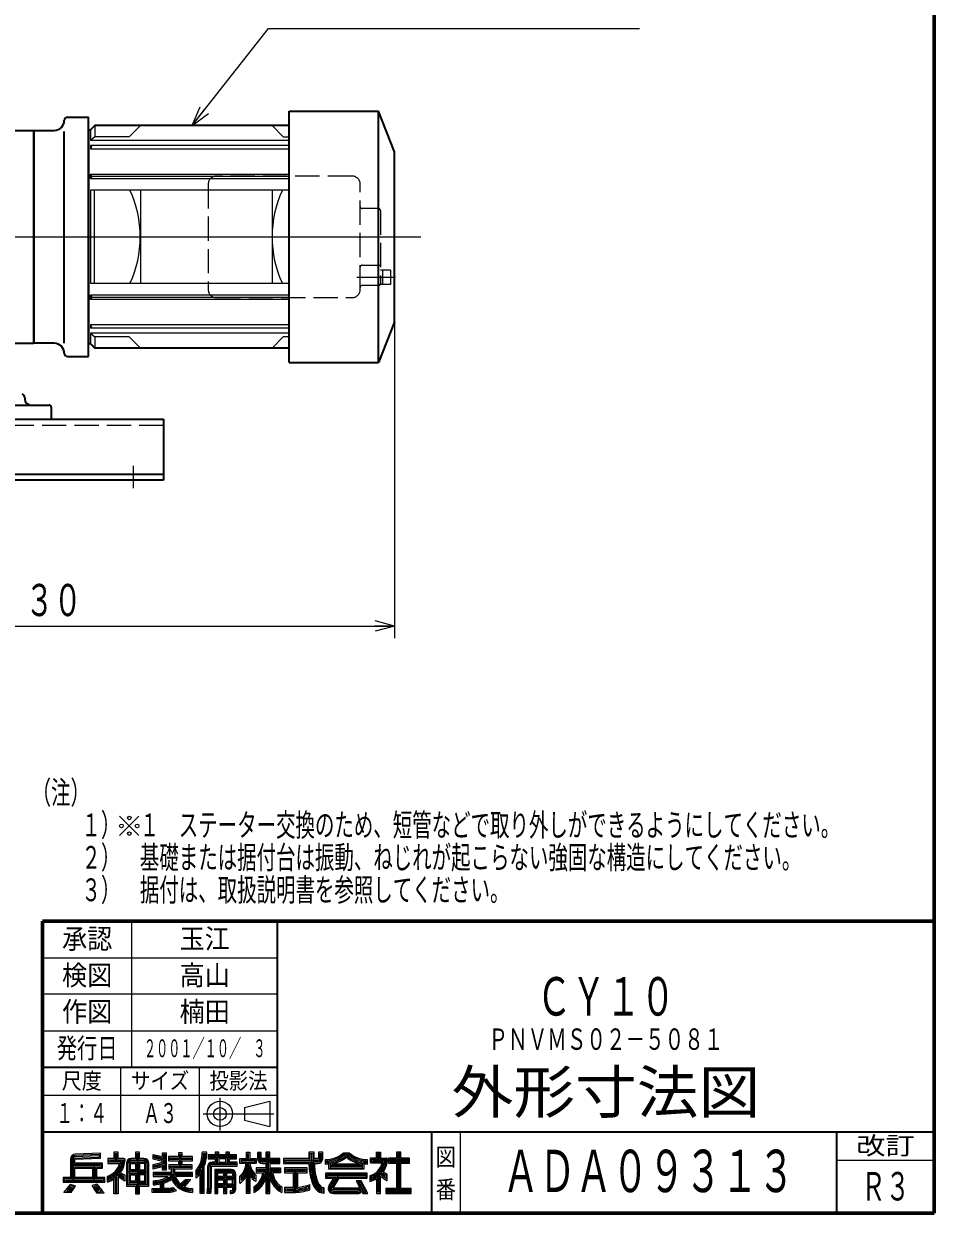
# Model space of a CAD drawing. Header units: millimetres. Extents: x 15 to 405, y 9 to 283.
# Drawn here: x 292.7 to 405, y 13 to 159.7 of the extents above; entities that cross this region are included whole.
import ezdxf
from ezdxf.enums import TextEntityAlignment as Align

# ---------------------------------------------------------------- set-up
doc = ezdxf.new("R2010")
doc.units = ezdxf.units.MM
for name, pattern in [('一点鎖線', [13, 10, -1, 1, -1]), ('実線', [0]), ('破線', [4, 3, -1])]:
    doc.linetypes.add(name, pattern=pattern)
for name, color, linetype, lineweight in [('GR1', 1, '実線', 25), ('GR1-02', 1, '実線', 25), ('GR1-03', 1, '実線', 25), ('GR1-16', 1, '実線', 25)]:
    doc.layers.add(name, color=color, linetype=linetype, lineweight=lineweight)
doc.styles.add('FX_VECTOR', font='MONOTXT.SHX', dxfattribs={"bigfont": 'BigFont.shx'})

# ---------------------------------------------------------------- blocks, each defined once
blk = doc.blocks.new('BLKF026')
at = {"color": 0, "linetype": 'ByBlock', "lineweight": -2}
for p, q in [((405, 13), (405, 283)), ((15, 13), (405, 13))]:
    blk.add_line(p, q, dxfattribs=at)
blk = doc.blocks.new('BLKF027')
at = {"color": 0, "linetype": '一点鎖線', "lineweight": -2}
for p, q in [((316.88, 27.22), (316.88, 23.2)), ((314.83, 25.25), (323.53, 25.25))]:
    blk.add_line(p, q, dxfattribs=at)
at = {"color": 0, "linetype": 'ByBlock', "lineweight": -2}
for p, q in [((319.9, 26.03), (323.02, 26.81)), ((323.02, 26.81), (323.02, 23.69)), ((319.9, 26.03), (319.9, 24.47)), ((319.9, 24.47), (323.02, 23.69))]:
    blk.add_line(p, q, dxfattribs=at)
for radius in [1.56, 0.78]:
    blk.add_circle((316.88, 25.25), radius, dxfattribs=at)
blk = doc.blocks.new('BLKF028')
at = {"color": 0, "linetype": 'ByBlock', "lineweight": -2}
for p, q in [((264.93, 103.41), (264.93, 110.91)), ((264.93, 110.91), (309.93, 110.91)), ((309.93, 110.91), (309.93, 103.41)), ((264.93, 104.16), (309.93, 104.16)), ((309.93, 103.41), (264.93, 103.41))]:
    blk.add_line(p, q, dxfattribs=at)
at = {"color": 7, "linetype": 'ByBlock', "lineweight": 13}
for p, q in [((268.68, 105.16), (268.68, 102.41)), ((306.18, 105.16), (306.18, 102.41))]:
    blk.add_line(p, q, dxfattribs=at)
at = {"layer": 'GR1-03', "color": 7, "linetype": '破線', "lineweight": 13}
blk.add_line((309.93, 110.16), (264.93, 110.16), dxfattribs=at)
blk = doc.blocks.new('BLKF032')
at = {"color": 7, "linetype": 'ByBlock', "lineweight": 13}
blk.add_line((225.95, 133.41), (341.67, 133.41), dxfattribs=at)
at = {"color": 0, "linetype": 'ByBlock', "lineweight": -2}
for p, q in [((292.81, 113.57), (292.81, 113.41)), ((280.06, 112.66), (295.81, 112.66)), ((296.06, 112.41), (296.06, 110.91)), ((279.81, 110.91), (296.06, 110.91))]:
    blk.add_line(p, q, dxfattribs=at)
for centre, radius, start, end in [((292.31, 113.57), 0.5, 0, 68.1861), ((293.56, 113.41), 0.75, 180, 270), ((295.81, 112.41), 0.25, 0, 90)]:
    blk.add_arc(centre, radius, start, end, dxfattribs=at)
blk = doc.blocks.new('BLKF037')
at = {"color": 3, "linetype": 'ByBlock', "lineweight": 25}
for p, q in [((298.06, 148.16), (300.68, 148.16)), ((300.68, 118.66), (300.68, 148.16)), ((325.43, 117.91), (325.43, 148.91)), ((325.43, 148.91), (336.43, 148.91)), ((336.43, 133.41), (336.43, 148.91)), ((338.43, 143.91), (336.43, 148.91)), ((282.18, 147.16), (282.18, 119.66)), ((285.01, 147.16), (282.18, 147.16)), ((285.43, 146.92), (285.43, 119.9)), ((301.46, 147.13), (300.93, 146.6)), ((325.43, 147.13), (301.46, 147.13)), ((287.31, 146.53), (293.93, 146.53)), ((293.93, 146.53), (293.93, 120.28)), ((293.93, 146.53), (296.43, 146.53)), ((293.93, 120.28), (293.93, 146.53)), ((297.68, 120.28), (297.68, 146.39)), ((300.68, 146.6), (300.93, 146.6)), ((300.68, 146.57), (300.68, 120.24)), ((338.43, 122.91), (338.43, 143.91)), ((286.43, 143.02), (286.43, 123.8)), ((286.43, 143.02), (286.43, 123.8)), ((336.43, 117.91), (336.43, 133.41)), ((338.43, 122.91), (336.43, 117.91)), ((287.31, 120.28), (293.93, 120.28)), ((296.43, 120.28), (293.93, 120.28)), ((282.18, 119.66), (285.01, 119.66)), ((300.93, 120.22), (300.68, 120.22)), ((300.93, 120.22), (301.46, 119.69)), ((301.02, 120.13), (301.46, 119.69)), ((325.43, 119.69), (301.46, 119.69)), ((298.06, 118.66), (300.68, 118.66)), ((325.43, 117.91), (336.43, 117.91))]:
    blk.add_line(p, q, dxfattribs=at)
at = {"color": 0, "linetype": 'ByBlock', "lineweight": -2}
for p, q in [((301.46, 147.13), (301.46, 145.76)), ((307.06, 147.13), (305.69, 145.76)), ((323.31, 147.13), (324.67, 145.76)), ((300.93, 146.6), (300.93, 145.28)), ((301.46, 145.76), (300.93, 145.28)), ((325.43, 145.28), (300.93, 145.28)), ((305.69, 145.76), (301.46, 145.76)), ((324.67, 145.76), (325.43, 145.76)), ((325.43, 144.69), (300.93, 144.69)), ((325.43, 144.69), (300.93, 144.69)), ((300.93, 144.69), (300.93, 144.25)), ((301.06, 144.69), (300.93, 144.25)), ((300.93, 144.25), (325.43, 144.25)), ((300.93, 141.12), (325.43, 141.12)), ((300.93, 141.12), (301.06, 140.86)), ((300.93, 140.61), (300.93, 141.12)), ((301.06, 140.86), (300.93, 140.61)), ((325.43, 140.86), (301.06, 140.86)), ((300.93, 140.61), (325.43, 140.61)), ((325.43, 139.16), (300.93, 139.16)), ((300.93, 139.16), (300.93, 127.66)), ((301.37, 139.16), (301.37, 127.66)), ((307.06, 139.16), (307.06, 127.66)), ((323.31, 139.16), (323.31, 127.66)), ((325.43, 127.66), (300.93, 127.66)), ((338.52, 128.41), (333.78, 128.41)), ((325.43, 126.21), (300.93, 126.21)), ((300.93, 125.7), (300.93, 126.21)), ((300.93, 126.21), (301.06, 125.96)), ((301.06, 125.96), (300.93, 125.7)), ((325.43, 125.7), (300.93, 125.7)), ((301.06, 125.96), (325.43, 125.96)), ((300.93, 122.58), (325.43, 122.58)), ((300.93, 122.58), (300.93, 122.13)), ((300.93, 122.58), (301.06, 122.13)), ((325.43, 122.13), (300.93, 122.13)), ((325.43, 122.13), (300.93, 122.13)), ((325.43, 121.54), (300.93, 121.54)), ((300.93, 121.54), (301.46, 121.06)), ((300.93, 121.54), (300.93, 120.22)), ((305.69, 121.06), (301.46, 121.06)), ((301.46, 121.06), (301.46, 119.69)), ((305.69, 121.06), (307.06, 119.69)), ((324.67, 121.06), (323.31, 119.69)), ((325.43, 121.06), (324.67, 121.06))]:
    blk.add_line(p, q, dxfattribs=at)
at = {"color": 0, "linetype": '破線', "lineweight": -2}
for p, q in [((333.18, 140.91), (316.43, 140.91)), ((315.43, 139.91), (315.43, 126.91)), ((334.18, 126.91), (334.18, 139.91)), ((336.43, 136.91), (334.43, 136.91)), ((336.68, 136.66), (336.68, 127.66)), ((334.43, 129.91), (336.68, 129.91)), ((337.93, 129.28), (336.68, 129.28)), ((336.93, 129.28), (336.93, 127.53)), ((337.93, 129.28), (337.93, 127.53)), ((336.43, 127.41), (334.43, 127.41)), ((337.93, 127.53), (336.65, 127.53)), ((316.43, 125.91), (333.18, 125.91))]:
    blk.add_line(p, q, dxfattribs=at)
at = {"color": 3, "linetype": 'ByBlock', "lineweight": 25}
for centre, radius, start, end in [((298.06, 147.78), 0.375, 90, 180), ((285.01, 146.66), 0.5, 22.0243, 90), ((296.43, 147.78), 1.25, 270, 0), ((297.15, 147.24), 0.5, 357.0059, 358.5058), ((296.43, 119.03), 1.25, 0, 90), ((285.01, 120.16), 0.5, 270, 337.9757), ((298.06, 119.03), 0.375, 180, 270)]:
    blk.add_arc(centre, radius, start, end, dxfattribs=at)
at = {"color": 0, "linetype": '破線', "lineweight": -2}
for centre, radius, start, end in [((316.43, 139.91), 1, 90, 180), ((333.18, 139.91), 1, 360, 90), ((334.43, 137.16), 0.25, 180, 269.9991), ((336.43, 136.66), 0.25, 0, 90), ((334.43, 129.66), 0.25, 90, 180), ((336.43, 127.66), 0.25, 270, 0.0009), ((316.43, 126.91), 1, 180, 270), ((333.18, 126.91), 1, 270, 360), ((334.43, 127.16), 0.25, 90, 179.9991)]:
    blk.add_arc(centre, radius, start, end, dxfattribs=at)
at = {"color": 0, "linetype": 'ByBlock', "lineweight": -2}
for centre, start, end in [((293.43, 133.41), 335.0339, 24.9661), ((336.93, 133.41), 155.0339, 204.9661)]:
    blk.add_arc(centre, 13.62, start, end, dxfattribs=at)
blk = doc.blocks.new('BLKF036')
at = {"color": 0, "linetype": 'ByBlock', "lineweight": -2}
for p, q in [((285.93, 146.83), (285.43, 146.83)), ((285.93, 142.98), (285.93, 146.83)), ((285.93, 146.78), (287.15, 146.78)), ((287.15, 146.78), (287.31, 146.5)), ((285.93, 145.22), (285.43, 144.93)), ((287.13, 145.84), (285.93, 145.84)), ((287.31, 146.5), (287.31, 143.3)), ((285.43, 144.58), (285.93, 144.87)), ((285.93, 143.96), (287.13, 143.96)), ((285.93, 142.98), (285.43, 142.98)), ((287.15, 143.02), (285.93, 143.02)), ((287.31, 143.3), (287.15, 143.02)), ((285.93, 123.84), (285.43, 123.84)), ((285.93, 119.99), (285.93, 123.84)), ((285.93, 123.8), (287.15, 123.8)), ((287.15, 123.8), (287.31, 123.52)), ((287.31, 123.52), (287.31, 120.32)), ((285.93, 122.24), (285.43, 121.95)), ((285.43, 121.6), (285.93, 121.89)), ((287.13, 122.86), (285.93, 122.86)), ((285.93, 120.98), (287.13, 120.98)), ((287.31, 120.32), (287.15, 120.04)), ((285.93, 119.99), (285.43, 119.99)), ((287.15, 120.04), (285.93, 120.04))]:
    blk.add_line(p, q, dxfattribs=at)
at = {"color": 7, "linetype": 'ByBlock', "lineweight": 13}
for p, q in [((281.2, 144.9), (287.92, 144.9)), ((279.38, 133.41), (341.41, 133.41)), ((281.2, 121.92), (287.92, 121.92))]:
    blk.add_line(p, q, dxfattribs=at)
at = {"color": 0, "linetype": 'ByBlock', "lineweight": -2}
for centre, radius, start, end in [((286.59, 146.31), 0.716, 319.0464, 30), ((284.71, 144.9), 2.6, 338.848, 21.152), ((286.59, 143.49), 0.716, 330, 40.9536), ((286.59, 123.33), 0.716, 319.0464, 30), ((284.71, 121.92), 2.6, 338.848, 21.152), ((286.59, 120.51), 0.716, 330, 40.9536)]:
    blk.add_arc(centre, radius, start, end, dxfattribs=at)
at = {"color": 7, "linetype": 'ByBlock', "lineweight": 13}
blk.add_blockref('BLKF037', (0, 0), dxfattribs=at)
blk = doc.blocks.new('FXTIP_ARROW_E')
at = {"color": 0, "linetype": 'Continuous', "lineweight": -2}
for q in [(-1, 0), (-0.966, 0.259), (-0.966, -0.259)]:
    blk.add_line((0, 0), q, dxfattribs=at)
blk = doc.blocks.new('FXTIP_ARROW_S')
at = {"color": 0, "linetype": 'Continuous', "lineweight": -2}
for q in [(-1, 0), (-0.966, 0.259), (-0.966, -0.259)]:
    blk.add_line((0, 0), q, dxfattribs=at)
blk = doc.blocks.new('BLKF040')
at = {"color": 0, "linetype": 'ByBlock', "lineweight": -2}
for p, q in [((304.51, 59.59), (306.89, 61.96)), ((304.51, 61.96), (306.89, 59.59))]:
    blk.add_line(p, q, dxfattribs=at)
for centre in [(305.7, 61.74), (304.73, 60.77), (306.66, 60.77), (305.7, 59.81)]:
    blk.add_circle(centre, 0.224, dxfattribs=at)
at = {"color": 0, "linetype": 'ByBlock', "lineweight": -2, "style": 'FX_VECTOR'}
for s, width, p, p2 in [('（注）', 0.926471, (293.65, 63.17), (300.85, 63.17)), ('１）\u3000１\u3000ステーター交換のため、短管などで取り外しができるようにしてください。', 0.878755, (299.8, 59.17), (393.4, 59.17)), ('２）\u3000基礎または据付台は振動、ねじれが起こらない強固な構造にしてください。', 0.878959, (299.8, 55.17), (388.6, 55.17)), ('３）\u3000据付は、取扱説明書を参照してください。', 0.881679, (299.8, 51.17), (352.6, 51.17))]:
    blk.add_text(s, height=3.2, dxfattribs=dict(at, width=width)).set_placement(p, p2, align=Align.FIT)
blk = doc.blocks.new('BLKF042')
at = {"color": 0, "linetype": 'ByBlock', "lineweight": -2}
for p, q in [((336.21, 19.81), (336.21, 20.57)), ((298.44, 19.67), (298.44, 17.42)), ((298.59, 19.67), (298.59, 17.27)), ((298.74, 19.67), (298.74, 17.12)), ((298.83, 19.8), (301.98, 19.92)), ((298.83, 19.02), (298.83, 19.8)), ((298.98, 19.66), (302.13, 19.78)), ((298.98, 19.17), (298.98, 19.66)), ((302.4, 19.17), (298.98, 19.17)), ((302.13, 20.39), (299.03, 20.27)), ((301.98, 20.23), (299.03, 20.12)), ((301.83, 20.08), (299.04, 19.97)), ((301.98, 19.92), (301.98, 20.23)), ((302.13, 19.78), (302.13, 20.39)), ((302.4, 18.56), (302.4, 19.17)), ((303.81, 19.75), (303.07, 19.75)), ((303.07, 19.75), (303.07, 19.14)), ((303.07, 19.14), (304.48, 19.14)), ((303.22, 19.29), (303.22, 19.6)), ((303.22, 19.6), (303.96, 19.6)), ((304.66, 19.29), (303.22, 19.29)), ((304.92, 19.44), (303.37, 19.44)), ((304.31, 20.51), (303.81, 20.51)), ((303.81, 20.51), (303.81, 19.75)), ((303.96, 19.6), (303.96, 20.36)), ((303.96, 20.36), (304.16, 20.36)), ((304.06, 19.44), (304.06, 20.36)), ((304.16, 20.36), (304.16, 19.6)), ((304.16, 19.6), (304.97, 19.59)), ((304.31, 19.75), (304.31, 20.51)), ((305.03, 19.74), (304.31, 19.75)), ((304.97, 19.59), (305.02, 19.53)), ((305.34, 19.16), (305.34, 16.34)), ((305.49, 16.49), (305.49, 19.16)), ((305.64, 19.16), (305.64, 16.64)), ((305.69, 19.29), (306.61, 19.29)), ((305.69, 18.2), (305.69, 19.29)), ((305.84, 19.14), (306.46, 19.14)), ((305.84, 18.35), (305.84, 19.14)), ((306.46, 19.75), (305.93, 19.75)), ((305.93, 19.6), (306.61, 19.6)), ((307.51, 19.45), (305.93, 19.45)), ((306.97, 20.51), (306.46, 20.51)), ((306.46, 20.51), (306.46, 19.75)), ((306.46, 19.14), (306.46, 18.35)), ((306.61, 19.6), (306.61, 20.36)), ((306.61, 20.36), (306.82, 20.36)), ((306.61, 19.29), (306.61, 18.2)), ((306.71, 20.36), (306.71, 15.52)), ((306.82, 20.36), (306.82, 19.6)), ((306.82, 19.6), (307.51, 19.6)), ((306.82, 18.2), (306.82, 19.29)), ((306.82, 19.29), (307.75, 19.29)), ((306.97, 19.75), (306.97, 20.51)), ((307.51, 19.75), (306.97, 19.75)), ((307.6, 19.14), (306.97, 19.14)), ((306.97, 19.14), (306.97, 18.35)), ((307.6, 18.35), (307.6, 19.14)), ((307.75, 19.29), (307.75, 18.2)), ((307.8, 16.64), (307.8, 19.16)), ((307.95, 19.16), (307.95, 16.49)), ((308.1, 16.34), (308.1, 19.16)), ((308.65, 20.26), (309.8, 19.98)), ((308.65, 19.67), (308.65, 20.26)), ((309.8, 19.39), (308.65, 19.67)), ((308.65, 19.01), (309.8, 19.29)), ((308.8, 20.07), (309.95, 19.78)), ((308.8, 19.79), (308.8, 20.07)), ((310.1, 19.61), (308.8, 19.93)), ((309.95, 19.51), (308.8, 19.79)), ((308.8, 18.89), (309.95, 19.17)), ((310.1, 19.07), (308.8, 18.76)), ((309.8, 19.98), (309.8, 20.43)), ((309.8, 20.43), (310.25, 20.43)), ((309.8, 19.29), (309.8, 19.39)), ((309.95, 19.78), (309.95, 20.28)), ((309.95, 20.28), (310.1, 20.28)), ((309.95, 19.17), (309.95, 19.51)), ((310.1, 20.28), (310.1, 18.46)), ((310.25, 20.43), (310.25, 18.31)), ((311.77, 19.98), (310.52, 19.98)), ((310.52, 19.98), (310.52, 19.48)), ((310.52, 19.48), (311.77, 19.48)), ((310.67, 19.63), (310.67, 19.83)), ((310.67, 19.83), (311.92, 19.83)), ((313.35, 19.73), (310.67, 19.73)), ((311.92, 19.63), (310.67, 19.63)), ((312.22, 20.43), (311.77, 20.43)), ((311.77, 20.43), (311.77, 19.98)), ((311.77, 19.48), (311.77, 18.97)), ((311.92, 19.83), (311.92, 20.28)), ((311.92, 20.28), (312.07, 20.28)), ((311.92, 18.82), (311.92, 19.63)), ((312.07, 20.28), (312.07, 19.83)), ((312.07, 19.83), (313.35, 19.83)), ((313.35, 19.63), (312.07, 19.63)), ((312.07, 19.63), (312.07, 18.82)), ((312.22, 19.98), (312.22, 20.43)), ((313.5, 19.98), (312.22, 19.98)), ((312.22, 18.97), (312.22, 19.48)), ((312.22, 19.48), (313.5, 19.48)), ((313.35, 19.83), (313.35, 19.63)), ((313.5, 19.48), (313.5, 19.98)), ((315.25, 20.51), (314.7, 20.51)), ((314.85, 20.36), (315.1, 20.36)), ((315, 20.21), (314.94, 20.21)), ((316.31, 20.21), (315.44, 20.21)), ((315.44, 20.21), (315.44, 19.71)), ((315.44, 19.71), (316.31, 19.71)), ((316.46, 20.06), (315.59, 20.06)), ((315.59, 20.06), (315.59, 19.86)), ((315.59, 19.96), (318.79, 19.96)), ((315.59, 19.86), (316.46, 19.86)), ((316.31, 19.3), (315.94, 19.3)), ((316.46, 19.15), (315.94, 19.15)), ((316.75, 20.51), (316.31, 20.51)), ((316.31, 20.51), (316.31, 20.21)), ((316.31, 19.71), (316.31, 19.3)), ((316.6, 20.36), (316.46, 20.36)), ((316.46, 20.36), (316.46, 20.06)), ((316.46, 19.86), (316.46, 19.15)), ((316.6, 20.06), (316.6, 20.36)), ((317.77, 20.06), (316.6, 20.06)), ((316.6, 19.15), (316.6, 19.86)), ((316.6, 19.86), (317.77, 19.86)), ((317.77, 19.15), (316.6, 19.15)), ((316.75, 20.21), (316.75, 20.51)), ((317.62, 20.21), (316.75, 20.21)), ((317.62, 19.71), (316.75, 19.71)), ((316.75, 19.71), (316.75, 19.3)), ((316.75, 19.3), (317.62, 19.3)), ((318.05, 20.51), (317.62, 20.51)), ((317.62, 20.51), (317.62, 20.21)), ((317.62, 19.3), (317.62, 19.71)), ((317.9, 20.36), (317.77, 20.36)), ((317.77, 20.36), (317.77, 20.06)), ((317.77, 19.86), (317.77, 19.15)), ((317.9, 20.06), (317.9, 20.36)), ((318.79, 20.06), (317.9, 20.06)), ((317.9, 19.15), (317.9, 19.86)), ((317.9, 19.86), (318.79, 19.86)), ((318.86, 19.15), (317.9, 19.15)), ((318.05, 20.21), (318.05, 20.51)), ((318.94, 20.21), (318.05, 20.21)), ((318.05, 19.3), (318.05, 19.71)), ((318.05, 19.71), (318.94, 19.71)), ((319.01, 19.3), (318.05, 19.3)), ((318.79, 19.86), (318.79, 20.06)), ((318.86, 19.15), (318.86, 18.96)), ((318.94, 19.71), (318.94, 20.21)), ((319.01, 18.81), (319.01, 19.3)), ((319.35, 19.14), (319.35, 19.75)), ((319.35, 19.75), (320.14, 19.75)), ((320.09, 19.14), (319.35, 19.14)), ((320.29, 19.6), (319.5, 19.6)), ((319.5, 19.6), (319.5, 19.29)), ((321.21, 19.44), (319.5, 19.44)), ((319.5, 19.29), (320.24, 19.29)), ((320.14, 19.75), (320.14, 20.51)), ((320.14, 20.51), (320.57, 20.51)), ((320.42, 20.36), (320.29, 20.36)), ((320.29, 20.36), (320.29, 19.6)), ((320.4, 19.29), (321.21, 19.29)), ((320.42, 19.6), (320.42, 20.36)), ((321.21, 19.6), (320.42, 19.6)), ((321.36, 19.14), (320.56, 19.14)), ((320.57, 20.51), (320.57, 19.75)), ((320.57, 19.75), (321.36, 19.75)), ((321.21, 19.29), (321.21, 19.6)), ((321.36, 19.75), (321.36, 19.14)), ((321.98, 20.5), (321.5, 20.5)), ((321.5, 20.5), (321.5, 19.74)), ((321.83, 20.35), (321.65, 20.35)), ((321.65, 20.35), (321.65, 19.74)), ((321.83, 19.6), (321.83, 20.35)), ((322.68, 19.6), (321.83, 19.6)), ((321.98, 19.75), (321.98, 20.5)), ((322.53, 19.75), (321.98, 19.75)), ((322.1, 19.44), (324.14, 19.44)), ((322.68, 19.29), (322.1, 19.29)), ((322.1, 19.14), (322.53, 19.14)), ((323.04, 20.51), (322.53, 20.51)), ((322.53, 20.51), (322.53, 19.75)), ((322.53, 19.14), (322.53, 18.6)), ((322.89, 20.36), (322.68, 20.36)), ((322.68, 20.36), (322.68, 19.6)), ((322.68, 18.45), (322.68, 19.29)), ((322.79, 20.36), (322.79, 15.58)), ((322.89, 19.6), (322.89, 20.36)), ((324.14, 19.6), (322.89, 19.6)), ((322.89, 19.29), (324.14, 19.29)), ((322.89, 18.45), (322.89, 19.29)), ((323.04, 19.75), (323.04, 20.51)), ((324.29, 19.75), (323.04, 19.75)), ((323.04, 19.14), (323.04, 18.6)), ((323.04, 19.14), (324.29, 19.14)), ((324.14, 19.29), (324.14, 19.6)), ((324.29, 19.14), (324.29, 19.75)), ((327.84, 19.75), (324.74, 19.75)), ((324.74, 19.75), (324.74, 19.14)), ((324.74, 19.14), (327.85, 19.14)), ((324.89, 19.29), (324.89, 19.6)), ((324.89, 19.6), (327.99, 19.6)), ((329.31, 19.45), (324.89, 19.45)), ((324.89, 19.29), (327.99, 19.29)), ((328.52, 20.51), (327.84, 20.51)), ((327.84, 20.51), (327.84, 19.75)), ((327.99, 19.6), (327.99, 20.36)), ((327.99, 20.36), (328.37, 20.36)), ((328.22, 20.21), (328.14, 20.21)), ((328.14, 20.21), (328.14, 19.45)), ((328.22, 19.45), (328.22, 20.21)), ((328.37, 20.36), (328.37, 19.6)), ((328.37, 19.6), (329.2, 19.6)), ((328.97, 19.29), (328.37, 19.29)), ((328.52, 19.75), (328.52, 20.51)), ((329.05, 19.75), (328.52, 19.75)), ((328.52, 19.14), (328.97, 19.14)), ((329.56, 20.51), (329.05, 20.51)), ((329.05, 20.51), (329.05, 19.75)), ((329.2, 19.6), (329.2, 20.36)), ((329.2, 20.36), (329.41, 20.36)), ((329.31, 19.45), (329.31, 20.36)), ((329.41, 20.36), (329.41, 19.73)), ((329.56, 19.73), (329.56, 20.51)), ((329.9, 19.01), (329.9, 19.62)), ((330.05, 19.17), (330.05, 19.47)), ((330.47, 19.19), (330.05, 19.17)), ((330.47, 19.19), (330.47, 18.57)), ((330.57, 18.72), (330.57, 19.22)), ((330.72, 19.04), (330.72, 19.09)), ((332.13, 20.46), (332.82, 20.46)), ((332.19, 20.31), (332.76, 20.31)), ((332.71, 20.16), (332.25, 20.16)), ((334.23, 19.09), (334.23, 19.04)), ((334.38, 19.22), (334.38, 18.72)), ((334.48, 18.57), (334.48, 19.19)), ((334.48, 19.19), (334.9, 19.17)), ((334.9, 19.17), (334.9, 19.47)), ((335.05, 19.62), (335.05, 19.01)), ((335.46, 19.2), (335.46, 19.81)), ((335.46, 19.81), (336.21, 19.81)), ((335.46, 19.2), (336.87, 19.2)), ((335.61, 19.35), (335.61, 19.66)), ((335.61, 19.66), (336.36, 19.66)), ((337.05, 19.35), (335.61, 19.35)), ((337.31, 19.5), (335.76, 19.5)), ((336.21, 20.52), (336.7, 20.52)), ((336.36, 19.66), (336.36, 20.42)), ((336.36, 20.42), (336.55, 20.42)), ((336.45, 19.5), (336.45, 20.42)), ((336.55, 20.42), (336.55, 19.66)), ((336.55, 19.66), (337.36, 19.65)), ((336.7, 20.52), (336.7, 19.81)), ((336.7, 19.81), (337.42, 19.8)), ((337.36, 19.65), (337.42, 19.59)), ((337.69, 19.79), (337.69, 19.18)), ((338.66, 19.79), (337.69, 19.79)), ((337.69, 19.18), (338.66, 19.18)), ((337.84, 19.64), (337.84, 19.33)), ((338.81, 19.64), (337.84, 19.64)), ((337.84, 19.49), (340.13, 19.49)), ((337.84, 19.33), (338.81, 19.33)), ((339.21, 20.51), (338.66, 20.51)), ((338.66, 20.51), (338.66, 19.79)), ((338.66, 19.18), (338.66, 16.04)), ((339.06, 20.36), (338.81, 20.36)), ((338.81, 20.36), (338.81, 19.64)), ((338.81, 19.33), (338.81, 15.89)), ((338.93, 20.36), (338.93, 15.73)), ((339.06, 19.64), (339.06, 20.36)), ((340.13, 19.64), (339.06, 19.64)), ((339.06, 15.89), (339.06, 19.33)), ((339.06, 19.33), (340.13, 19.33)), ((339.21, 19.79), (339.21, 20.51)), ((340.28, 19.79), (339.21, 19.79)), ((339.21, 16.04), (339.21, 19.18)), ((339.21, 19.18), (340.28, 19.18)), ((340.13, 19.33), (340.13, 19.64)), ((340.28, 19.18), (340.28, 19.79)), ((302.1, 18.87), (298.68, 18.87)), ((302.25, 19.02), (298.83, 19.02)), ((298.83, 17.27), (298.83, 18.71)), ((298.83, 18.71), (301.3, 18.71)), ((298.98, 17.42), (298.98, 18.56)), ((298.98, 18.56), (301.15, 18.56)), ((301.15, 18.56), (301.15, 17.42)), ((301.3, 18.71), (301.3, 17.27)), ((301.38, 18.86), (301.38, 17.12)), ((301.53, 17.27), (301.53, 18.71)), ((301.53, 18.71), (302.25, 18.71)), ((301.68, 17.42), (301.68, 18.56)), ((301.68, 18.56), (302.4, 18.56)), ((302.25, 18.71), (302.25, 19.02)), ((304.06, 17.83), (304.06, 15.52)), ((304.84, 17.54), (304.16, 17.9)), ((304.16, 15.52), (304.16, 17.78)), ((304.16, 17.78), (304.99, 17.23)), ((304.19, 17.93), (304.84, 17.5)), ((304.99, 17.63), (304.4, 17.94)), ((304.62, 17.99), (305.14, 17.72)), ((304.99, 17.23), (304.99, 17.63)), ((305.14, 17.72), (305.14, 16.95)), ((307.95, 18.05), (305.49, 18.05)), ((306.61, 18.2), (305.69, 18.2)), ((305.69, 16.8), (305.69, 17.89)), ((305.69, 17.89), (306.61, 17.89)), ((306.46, 18.35), (305.84, 18.35)), ((305.84, 16.95), (305.84, 17.74)), ((305.84, 17.74), (306.46, 17.74)), ((306.46, 17.74), (306.46, 16.95)), ((306.61, 17.89), (306.61, 16.8)), ((307.75, 18.2), (306.82, 18.2)), ((307.75, 17.89), (306.82, 17.89)), ((306.82, 17.89), (306.82, 16.8)), ((306.97, 18.35), (307.6, 18.35)), ((307.6, 17.74), (306.97, 17.74)), ((306.97, 17.74), (306.97, 16.95)), ((307.6, 16.95), (307.6, 17.74)), ((307.75, 16.8), (307.75, 17.89)), ((308.65, 18.43), (308.65, 19.01)), ((309.8, 18.71), (308.65, 18.43)), ((310.85, 18.03), (308.65, 18.03)), ((308.65, 18.03), (308.65, 17.53)), ((309.95, 18.9), (308.8, 18.62)), ((308.8, 18.62), (308.8, 18.89)), ((308.8, 17.68), (308.8, 17.88)), ((308.8, 17.88), (311, 17.88)), ((308.8, 17.78), (313.35, 17.78)), ((310.97, 17.68), (308.8, 17.68)), ((309.8, 18.31), (309.8, 18.71)), ((310.25, 18.31), (309.8, 18.31)), ((309.95, 18.46), (309.95, 18.9)), ((310.1, 18.46), (309.95, 18.46)), ((311.77, 18.97), (310.59, 18.97)), ((310.59, 18.97), (310.59, 18.47)), ((310.59, 18.47), (310.85, 18.47)), ((310.74, 18.62), (310.74, 18.82)), ((310.74, 18.82), (311.92, 18.82)), ((313.29, 18.72), (310.74, 18.72)), ((311, 18.62), (310.74, 18.62)), ((310.85, 18.47), (310.85, 18.03)), ((311, 17.88), (311, 18.62)), ((313.29, 18.62), (311.15, 18.62)), ((311.15, 18.62), (311.15, 17.88)), ((311.15, 17.88), (313.35, 17.88)), ((313.35, 17.68), (311.19, 17.68)), ((311.3, 18.03), (311.3, 18.47)), ((311.3, 18.47), (313.44, 18.47)), ((313.5, 18.03), (311.3, 18.03)), ((312.07, 18.82), (313.29, 18.82)), ((313.44, 18.97), (312.22, 18.97)), ((313.29, 18.82), (313.29, 18.62)), ((313.35, 17.88), (313.35, 17.68)), ((313.44, 18.47), (313.44, 18.97)), ((313.5, 17.53), (313.5, 18.03)), ((313.93, 17.31), (313.93, 18.27)), ((314.08, 18.21), (314.08, 17.69)), ((314.43, 15.43), (314.43, 17.89)), ((314.58, 15.58), (314.58, 18.41)), ((314.68, 18.84), (314.68, 15.58)), ((314.79, 18.84), (314.79, 15.58)), ((314.94, 15.43), (314.94, 18.81)), ((315.35, 18.71), (315.35, 16.05)), ((315.5, 16.05), (315.5, 18.71)), ((315.67, 19.05), (318.86, 19.05)), ((315.67, 18.96), (315.67, 16.07)), ((318.86, 18.96), (315.67, 18.96)), ((315.82, 16.07), (315.82, 18.81)), ((315.82, 18.81), (319.01, 18.81)), ((318.26, 18.39), (316.24, 18.39)), ((316.24, 18.39), (316.24, 15.43)), ((318.26, 18.24), (316.39, 18.24)), ((316.39, 18.24), (316.39, 15.58)), ((316.49, 17.36), (316.49, 18.14)), ((316.49, 18.14), (317.49, 18.14)), ((316.64, 17.51), (316.64, 17.99)), ((316.64, 17.99), (317.34, 17.99)), ((317.34, 17.99), (317.34, 17.51)), ((317.49, 18.14), (317.49, 17.36)), ((317.59, 17.36), (317.59, 18.14)), ((317.59, 18.14), (318.59, 18.14)), ((317.74, 17.51), (317.74, 17.99)), ((317.74, 17.99), (318.44, 17.99)), ((318.44, 17.99), (318.44, 17.51)), ((318.59, 18.14), (318.59, 17.36)), ((318.69, 16.01), (318.69, 17.81)), ((318.84, 16.01), (318.84, 17.81)), ((320.29, 15.58), (320.29, 18.51)), ((320.42, 18.49), (320.42, 15.58)), ((320.57, 17.68), (320.57, 15.43)), ((320.98, 17.63), (321.14, 17.26)), ((321.14, 17.22), (321.14, 17.69)), ((321.29, 17.75), (321.29, 16.92)), ((322.53, 18.6), (321.36, 18.6)), ((321.36, 18.6), (321.36, 17.99)), ((321.36, 17.99), (322.19, 17.99)), ((321.51, 18.14), (321.51, 18.45)), ((321.51, 18.45), (322.68, 18.45)), ((324.21, 18.3), (321.51, 18.3)), ((322.36, 18.14), (321.51, 18.14)), ((322.68, 18.3), (322.68, 15.58)), ((324.21, 18.45), (322.89, 18.45)), ((322.89, 15.58), (322.89, 18.3)), ((323.04, 18.6), (324.36, 18.6)), ((324.21, 18.14), (323.21, 18.14)), ((324.36, 17.99), (323.38, 17.99)), ((324.21, 18.14), (324.21, 18.45)), ((324.36, 18.6), (324.36, 17.99)), ((327.64, 18.6), (324.83, 18.6)), ((324.83, 18.6), (324.83, 17.99)), ((324.83, 17.99), (325.92, 17.99)), ((324.98, 18.14), (324.98, 18.45)), ((324.98, 18.45), (327.49, 18.45)), ((326.07, 18.14), (324.98, 18.14)), ((327.34, 18.3), (325.13, 18.3)), ((325.92, 17.99), (325.92, 16.17)), ((326.07, 16.02), (326.07, 18.14)), ((326.2, 15.86), (326.2, 18.3)), ((327.49, 18.14), (326.34, 18.14)), ((326.34, 18.14), (326.34, 16.02)), ((326.49, 16.19), (326.49, 17.99)), ((326.49, 17.99), (327.64, 17.99)), ((327.49, 18.45), (327.49, 18.14)), ((327.64, 17.99), (327.64, 18.6)), ((330.32, 19.03), (329.9, 19.01)), ((335.05, 17.92), (329.9, 17.92)), ((329.9, 17.92), (329.9, 17.31)), ((334.9, 17.77), (330.05, 17.77)), ((330.05, 17.77), (330.05, 17.46)), ((334.9, 17.62), (330.05, 17.62)), ((330.32, 18.42), (330.32, 19.03)), ((334.63, 18.42), (330.32, 18.42)), ((330.47, 18.57), (334.48, 18.57)), ((334.38, 18.89), (330.57, 18.89)), ((334.38, 18.72), (330.57, 18.72)), ((331.43, 17.61), (330.57, 16.22)), ((334.23, 19.04), (330.72, 19.04)), ((335.05, 19.01), (334.63, 19.03)), ((334.63, 19.03), (334.63, 18.42)), ((334.9, 17.46), (334.9, 17.77)), ((335.05, 17.31), (335.05, 17.92)), ((335.39, 17.63), (335.39, 16.9)), ((336.45, 15.58), (336.45, 17.89)), ((337.23, 17.6), (336.55, 17.96)), ((337.38, 17.29), (336.55, 17.84)), ((336.55, 17.84), (336.55, 15.58)), ((336.58, 18), (337.23, 17.57)), ((336.79, 18.01), (337.38, 17.69)), ((337.53, 17.78), (337.01, 18.06)), ((337.38, 17.69), (337.38, 17.29)), ((337.53, 17.01), (337.53, 17.78)), ((298.44, 17.42), (297.52, 17.42)), ((297.52, 17.42), (297.52, 16.81)), ((297.52, 16.81), (302.66, 16.81)), ((298.59, 17.27), (297.67, 17.27)), ((297.67, 17.27), (297.67, 16.96)), ((297.67, 16.96), (302.51, 16.96)), ((297.82, 17.11), (302.36, 17.11)), ((298.4, 16.59), (299.08, 16.39)), ((298.86, 16.3), (298.47, 16.41)), ((298.54, 16.23), (298.63, 16.21)), ((301.3, 17.27), (298.83, 17.27)), ((301.15, 17.42), (298.98, 17.42)), ((301.74, 16.6), (301.1, 16.41)), ((301.68, 16.42), (301.32, 16.31)), ((302.51, 17.27), (301.53, 17.27)), ((301.61, 16.25), (301.54, 16.23)), ((302.66, 17.42), (301.68, 17.42)), ((302.51, 16.96), (302.51, 17.27)), ((302.66, 16.81), (302.66, 17.42)), ((303, 16.84), (303, 17.57)), ((303.15, 17.46), (303.15, 17.05)), ((303.3, 17.27), (303.3, 17.35)), ((303.81, 15.37), (303.81, 17.22)), ((303.96, 17.51), (303.96, 15.52)), ((305.14, 16.95), (304.31, 17.5)), ((304.31, 17.5), (304.31, 15.37)), ((304.84, 17.5), (304.84, 17.54)), ((305.34, 16.34), (306.46, 16.34)), ((306.61, 16.49), (305.49, 16.49)), ((305.64, 16.64), (307.8, 16.64)), ((306.61, 16.8), (305.69, 16.8)), ((306.46, 16.95), (305.84, 16.95)), ((306.46, 16.34), (306.46, 15.37)), ((306.61, 15.52), (306.61, 16.49)), ((306.82, 16.8), (307.75, 16.8)), ((307.95, 16.49), (306.82, 16.49)), ((306.82, 16.49), (306.82, 15.52)), ((306.97, 16.95), (307.6, 16.95)), ((306.97, 15.37), (306.97, 16.34)), ((306.97, 16.34), (308.1, 16.34)), ((308.65, 17.53), (310.51, 17.53)), ((308.65, 17.01), (308.65, 16.51)), ((308.8, 16.66), (308.8, 16.86)), ((309.55, 16.06), (309.55, 16.61)), ((309.64, 16.78), (309.64, 15.91)), ((309.75, 16.91), (309.75, 15.81)), ((309.85, 15.9), (309.85, 16.84)), ((309.94, 16.05), (309.94, 16.71)), ((313.5, 17.53), (311.39, 17.53)), ((313.27, 17.13), (312.58, 17.13)), ((312.65, 16.98), (312.96, 16.98)), ((317.49, 17.36), (316.49, 17.36)), ((317.49, 17.26), (316.49, 17.26)), ((316.49, 17.26), (316.49, 16.48)), ((316.49, 16.48), (317.49, 16.48)), ((316.49, 15.58), (316.49, 16.38)), ((316.49, 16.38), (317.49, 16.38)), ((317.34, 17.51), (316.64, 17.51)), ((316.64, 16.63), (316.64, 17.11)), ((316.64, 17.11), (317.34, 17.11)), ((317.34, 16.63), (316.64, 16.63)), ((316.64, 15.43), (316.64, 16.23)), ((316.64, 16.23), (317.34, 16.23)), ((317.34, 17.11), (317.34, 16.63)), ((317.34, 16.23), (317.34, 15.43)), ((317.49, 16.48), (317.49, 17.26)), ((317.49, 16.38), (317.49, 15.58)), ((318.59, 17.36), (317.59, 17.36)), ((317.59, 16.48), (317.59, 17.26)), ((317.59, 17.26), (318.59, 17.26)), ((318.59, 16.48), (317.59, 16.48)), ((317.59, 15.58), (317.59, 16.38)), ((317.59, 16.38), (318.59, 16.38)), ((318.44, 17.51), (317.74, 17.51)), ((318.44, 17.11), (317.74, 17.11)), ((317.74, 17.11), (317.74, 16.63)), ((317.74, 16.63), (318.44, 16.63)), ((317.74, 15.43), (317.74, 16.23)), ((317.74, 16.23), (318.44, 16.23)), ((318.44, 16.63), (318.44, 17.11)), ((318.44, 16.23), (318.44, 15.75)), ((318.59, 17.26), (318.59, 16.48)), ((318.59, 16.38), (318.59, 15.74)), ((319.35, 16.72), (319.35, 17.56)), ((319.5, 17.5), (319.5, 17.02)), ((319.66, 17.44), (319.51, 17.02)), ((320.14, 15.43), (320.14, 17.6)), ((321.06, 16.25), (321.06, 15.55)), ((321.21, 15.81), (321.21, 16.17)), ((322.53, 17.32), (322.53, 15.43)), ((323.04, 15.43), (323.04, 17.32)), ((324.36, 15.81), (324.36, 16.17)), ((324.51, 16.25), (324.51, 15.55)), ((324.83, 16.17), (324.83, 15.56)), ((325.92, 16.17), (324.83, 16.17)), ((327.82, 16.33), (327.82, 16)), ((327.97, 15.89), (327.97, 16.55)), ((329.75, 15.46), (329.75, 16.15)), ((329.9, 17.31), (330.89, 17.31)), ((330.05, 17.46), (331.16, 17.46)), ((330.89, 17.31), (330.33, 16.4)), ((331.16, 17.46), (330.46, 16.33)), ((330.58, 15.94), (331.49, 17.46)), ((330.84, 16.09), (331.57, 17.31)), ((331.49, 17.46), (334.9, 17.46)), ((331.57, 17.31), (335.05, 17.31)), ((334.3, 17), (333.68, 17)), ((333.68, 17), (334.15, 16.09)), ((334.59, 15.57), (333.93, 16.85)), ((333.93, 16.85), (334.21, 16.85)), ((334.73, 15.57), (334.07, 16.85)), ((334.21, 16.85), (334.87, 15.57)), ((335.11, 15.42), (334.3, 17)), ((335.54, 17.52), (335.54, 17.11)), ((335.69, 17.42), (335.69, 17.33)), ((336.21, 17.28), (336.21, 15.43)), ((336.36, 15.58), (336.36, 17.57)), ((336.7, 15.43), (336.7, 17.56)), ((336.7, 17.56), (337.53, 17.01)), ((337.23, 17.57), (337.23, 17.6)), ((298.51, 15.54), (297.63, 15.54)), ((298.44, 15.69), (297.96, 15.69)), ((298.36, 15.84), (298.27, 15.84)), ((302.59, 15.49), (301.71, 15.49)), ((301.78, 15.64), (302.25, 15.64)), ((301.94, 15.79), (301.85, 15.79)), ((304.31, 15.37), (303.81, 15.37)), ((303.96, 15.52), (304.16, 15.52)), ((306.46, 15.37), (306.97, 15.37)), ((306.82, 15.52), (306.61, 15.52)), ((308.53, 15.56), (308.53, 16.06)), ((308.53, 16.06), (309.55, 16.06)), ((310.52, 15.56), (308.53, 15.56)), ((309.64, 15.91), (308.68, 15.91)), ((308.68, 15.91), (308.68, 15.71)), ((308.68, 15.71), (310.51, 15.71)), ((310.53, 15.81), (308.8, 15.81)), ((310.62, 15.91), (309.85, 15.9)), ((310.61, 16.06), (309.94, 16.05)), ((313.35, 15.71), (313.35, 15.9)), ((313.5, 16.05), (313.5, 15.56)), ((314.94, 15.43), (314.43, 15.43)), ((314.79, 15.58), (314.58, 15.58)), ((315.76, 15.43), (315.29, 15.43)), ((315.46, 15.58), (315.63, 15.58)), ((316.24, 15.43), (316.64, 15.43)), ((316.39, 15.58), (316.49, 15.58)), ((317.34, 15.43), (317.74, 15.43)), ((317.49, 15.58), (317.59, 15.58)), ((318.44, 15.75), (318.14, 15.75)), ((318.14, 15.75), (318.14, 15.43)), ((318.14, 15.43), (318.26, 15.43)), ((320.57, 15.43), (320.14, 15.43)), ((320.42, 15.58), (320.29, 15.58)), ((322.53, 15.43), (323.04, 15.43)), ((322.68, 15.58), (322.89, 15.58)), ((324.83, 15.56), (325.94, 15.56)), ((324.98, 16.02), (326.07, 16.02)), ((324.98, 15.71), (324.98, 16.02)), ((325.94, 15.71), (324.98, 15.71)), ((325.13, 15.87), (326.22, 15.87)), ((329.45, 15.81), (329.45, 15.9)), ((329.6, 16.01), (329.6, 15.62)), ((334.4, 15.94), (330.58, 15.94)), ((330.82, 15.76), (333.9, 15.76)), ((334.15, 16.09), (330.84, 16.09)), ((330.87, 15.58), (333.9, 15.58)), ((330.87, 15.43), (333.9, 15.43)), ((334.37, 15.66), (334.5, 15.42)), ((334.5, 15.42), (335.11, 15.42)), ((334.87, 15.57), (334.59, 15.57)), ((336.21, 15.43), (336.7, 15.43)), ((336.55, 15.58), (336.36, 15.58)), ((338.66, 16.04), (337.34, 16.04)), ((337.34, 16.04), (337.34, 15.43)), ((337.34, 15.43), (340.48, 15.43)), ((338.81, 15.89), (337.49, 15.89)), ((337.49, 15.89), (337.49, 15.58)), ((340.33, 15.73), (337.49, 15.73)), ((337.49, 15.58), (340.33, 15.58)), ((340.33, 15.89), (339.06, 15.89)), ((340.48, 16.04), (339.21, 16.04)), ((340.33, 15.58), (340.33, 15.89)), ((340.48, 15.43), (340.48, 16.04))]:
    blk.add_line(p, q, dxfattribs=at)
for centre, radius, start, end in [((299.05, 19.67), 0.608, 92.0883, 179.9753), ((299.05, 19.67), 0.458, 92.0883, 179.9753), ((299.05, 19.67), 0.308, 92.0883, 179.9753), ((302.44, 19.58), 2.08, 285.4955, 347.7062), ((302.44, 19.58), 2.23, 288.4432, 352.4443), ((302.44, 19.58), 2.38, 291.0618, 356.5428), ((302.14, 19.76), 2.74, 317.3842, 354.5728), ((302.14, 19.76), 2.89, 321.2054, 355.4254), ((302.14, 19.76), 3.04, 324.6079, 356.6838), ((305.03, 19.59), 0.149, 356.6838, 89.4219), ((305.93, 19.16), 0.588, 90, 180), ((305.93, 19.16), 0.438, 90, 180), ((305.93, 19.16), 0.288, 90, 180), ((307.51, 19.16), 0.588, 0, 90), ((307.51, 19.16), 0.438, 0, 90), ((307.51, 19.16), 0.288, 0, 90), ((311.43, 20.37), 3.27, 319.9634, 2.3735), ((311.43, 20.37), 3.42, 320.8877, 359.7555), ((310.89, 20.43), 4.06, 323.5745, 356.8527), ((311.43, 20.37), 3.57, 325.6671, 357.3572), ((310.89, 20.43), 4.21, 337.8738, 359.0083), ((310.89, 20.43), 4.36, 338.2625, 1.0142), ((315.94, 18.71), 0.588, 90.2439, 179.9565), ((315.94, 18.71), 0.438, 90.2439, 179.9565), ((317.89, 19.2), 2.19, 311.6776, 358.3415), ((317.89, 19.2), 2.34, 313.3449, 2.1164), ((317.89, 19.2), 2.49, 314.8504, 1.989), ((322.8, 19.43), 2.41, 183.3403, 226.3287), ((322.8, 19.43), 2.26, 187.3912, 227.9377), ((322.1, 19.74), 0.6, 180, 270), ((322.1, 19.74), 0.45, 180, 270), ((322.1, 19.74), 0.3, 180, 270), ((337.84, 19.52), 10, 182.1665, 193.4688), ((337.84, 19.52), 9.85, 181.3265, 193.4688), ((337.84, 19.52), 9.7, 180.4609, 193.4688), ((336.52, 19.37), 8.3, 179.5132, 195.1557), ((336.52, 19.37), 8.15, 180.5588, 195.1557), ((336.52, 19.37), 8, 181.6438, 195.1557), ((328.97, 19.73), 0.588, 270, 0), ((328.97, 19.73), 0.438, 270, 0), ((329.92, 22.96), 3.34, 269.6702, 311.4789), ((329.92, 22.96), 3.49, 272.1488, 310.5371), ((329.92, 22.96), 3.64, 272.0602, 309.6568), ((329.97, 22.99), 3.82, 279.0718, 311.0344), ((329.97, 22.99), 3.97, 280.9239, 309.1737), ((334.98, 22.98), 3.81, 228.8965, 260.9572), ((334.98, 22.98), 3.96, 230.7626, 259.0989), ((335.03, 22.96), 3.64, 230.3487, 267.9282), ((335.03, 22.96), 3.49, 229.4687, 267.8391), ((335.03, 22.96), 3.34, 228.5274, 270.3165), ((334.84, 19.64), 2.08, 285.4955, 347.7062), ((334.84, 19.64), 2.23, 288.4432, 352.4443), ((334.84, 19.64), 2.38, 291.0618, 356.5428), ((334.53, 19.82), 2.74, 317.3842, 354.5728), ((334.53, 19.82), 2.89, 321.2054, 355.4254), ((334.53, 19.82), 3.04, 324.6079, 356.6838), ((337.42, 19.65), 0.15, 356.6838, 89.4219), ((302.14, 19.76), 2.74, 295.0116, 316.0387), ((308.69, 20.43), 3.57, 271.7937, 309.7877), ((313.44, 18.3), 2.49, 191.9033, 268.0936), ((313.44, 18.21), 2.31, 193.151, 230.9516), ((310.89, 20.43), 4.36, 314.3286, 324.3139), ((310.89, 20.43), 4.21, 319.4058, 331.26), ((318.26, 17.81), 0.58, 0, 90), ((318.26, 17.81), 0.43, 0, 90), ((318.16, 18.58), 2.21, 302.6745, 344.8149), ((318.16, 18.58), 2.06, 310.7099, 349.9443), ((322.8, 19.43), 2.56, 196.0012, 224.872), ((322.44, 18.73), 2.15, 199.8183, 237.4959), ((322.44, 18.73), 2, 190.8267, 229.2636), ((319.76, 18.12), 2.88, 296.8069, 0.3515), ((319.78, 18.32), 2.43, 301.843, 352.1302), ((319.78, 18.32), 2.73, 301.639, 359.3032), ((319.78, 18.32), 2.58, 303.7119, 355.9332), ((319.76, 18.12), 2.73, 302.0486, 357.2006), ((325.81, 18.12), 2.88, 179.6485, 243.1931), ((325.79, 18.32), 2.73, 180.6968, 238.361), ((325.81, 18.12), 2.73, 182.7994, 237.9514), ((325.79, 18.32), 2.58, 184.0668, 236.2881), ((325.79, 18.32), 2.43, 187.8698, 238.157), ((334.53, 19.82), 2.74, 295.0116, 316.0387), ((292.88, 19.85), 6.42, 317.8029, 329.381), ((292.88, 19.85), 6.57, 320.6907, 328.3668), ((292.88, 19.85), 6.72, 323.3422, 327.3931), ((295.08, 18.48), 4.21, 321.3156, 327.4334), ((295.08, 18.48), 4.36, 320.363, 330.0552), ((295.08, 18.48), 4.51, 319.4618, 332.4761), ((305.18, 18.51), 4.6, 207.2234, 220.9966), ((305.18, 18.51), 4.45, 209.5662, 220.1215), ((305.18, 18.51), 4.3, 212.0976, 219.1976), ((307.72, 20.29), 7.32, 213.5089, 217.871), ((307.72, 20.29), 7.17, 212.6247, 220.3629), ((307.72, 20.29), 7.02, 211.7069, 223.0635), ((302.14, 19.76), 3.04, 286.4164, 303.3917), ((302.14, 19.76), 2.89, 290.4309, 309.1014), ((308.69, 20.43), 3.42, 269.3599, 302.2256), ((308.67, 20.59), 4.08, 269.6515, 282.4769), ((308.67, 20.59), 3.83, 271.8708, 308.5451), ((308.67, 20.59), 3.93, 271.8237, 284.2467), ((308.67, 20.59), 3.93, 287.4916, 306.2632), ((308.67, 20.59), 4.08, 288.0914, 303.5632), ((310.14, 19.26), 3.23, 278.2763, 287.3984), ((313.44, 18.3), 2.74, 203.8303, 271.4009), ((313.44, 18.3), 2.59, 199.7722, 268.1664), ((313.38, 18.27), 3.09, 222.7403, 233.3966), ((313.44, 18.21), 2.16, 198.2355, 228.0233), ((310.21, 19.28), 3.47, 300.3117, 318.4197), ((310.14, 19.26), 3.38, 302.9787, 317.7105), ((310.14, 19.26), 3.23, 304.9519, 318.8747), ((310.21, 19.28), 3.59, 303.196, 320.0997), ((313.44, 18.21), 2.31, 236.8108, 267.923), ((310.21, 19.28), 3.74, 306.8614, 324.8602), ((313.44, 18.21), 2.16, 242.832, 271.7657), ((325.75, 22.51), 6.52, 275.1994, 288.5541), ((325.75, 22.51), 6.37, 276.6797, 290.4419), ((331.17, 17.92), 3.14, 193.4688, 218.3974), ((331.17, 17.92), 2.99, 193.4688, 218.3974), ((331.17, 17.92), 2.84, 193.4688, 218.3974), ((331.17, 17.92), 2.76, 195.1557, 218.3974), ((331.17, 17.92), 2.61, 195.1557, 218.3974), ((331.17, 17.92), 2.46, 195.1557, 218.3974), ((329.75, 16.8), 1.03, 218.3974, 253.1006), ((329.75, 16.8), 0.949, 218.3974, 251.5614), ((329.75, 16.8), 0.798, 218.3974, 259.1725), ((329.75, 16.8), 0.648, 218.3974, 270), ((330.87, 16.07), 0.638, 148.2534, 270), ((330.87, 16.07), 0.488, 148.2534, 270), ((330.82, 16.06), 0.3, 148.2534, 270), ((334.53, 19.82), 3.04, 286.4164, 303.3917), ((334.53, 19.82), 2.89, 290.4309, 309.1014), ((310.21, 19.28), 3.59, 274.8402, 286.5238), ((310.21, 19.28), 3.74, 274.7421, 290.7797), ((310.21, 19.28), 3.49, 275.1546, 285.5557), ((310.14, 19.26), 3.38, 278.0938, 285.8063), ((313.38, 18.27), 3.24, 224.4034, 228.4765), ((311.86, 16.1), 3.49, 348.9504, 359.1885), ((311.86, 16.1), 3.64, 351.8033, 359.2045), ((312.58, 16.05), 3.09, 351.2657, 0.373), ((312.58, 16.05), 3.24, 348.9794, 0.3642), ((318.26, 16.01), 0.58, 270.5735, 0), ((318.26, 16.01), 0.43, 270.5735, 0), ((325.7, 23.41), 7.71, 271.7342, 285.9244), ((325.7, 23.41), 7.86, 271.7173, 286.7511), ((325.75, 22.51), 6.67, 273.789, 286.7706), ((329.75, 16.8), 1.33, 218.3974, 270), ((329.75, 16.8), 1.18, 218.3974, 262.7094), ((333.9, 16.03), 0.45, 270, 0.7806), ((333.9, 16.03), 0.27, 270, 0.7806), ((333.9, 16.03), 0.6, 270, 322.076)]:
    blk.add_arc(centre, radius, start, end, dxfattribs=at)

msp = doc.modelspace()

# ---------------------------------------------------------------- linework, layer by layer
at = {"layer": 'GR1-02', "color": 7, "lineweight": 13}
for p, q in [((313.45, 147.13), (322.87, 159.1)), ((322.87, 159.1), (368.63, 159.1)), ((338.43, 122.91), (338.43, 83.91)), ((227.93, 85.41), (338.43, 85.41))]:
    msp.add_line(p, q, dxfattribs=at)
at = {"layer": 'GR1-16', "color": 6, "lineweight": 50}
for q in [(295, 13), (405, 49)]:
    msp.add_line((295, 49), q, dxfattribs=at)
at = {"layer": 'GR1-16', "color": 7, "lineweight": 13}
for p, q in [((306, 31), (306, 49)), ((295, 44.5), (324, 44.5)), ((324, 40), (295, 40)), ((295, 35.5), (324, 35.5)), ((304.67, 23), (304.67, 31)), ((314.33, 31), (314.33, 23)), ((324, 27.5), (295, 27.5)), ((346.5, 23), (346.5, 13)), ((405, 19.5), (393, 19.5))]:
    msp.add_line(p, q, dxfattribs=at)
at = {"layer": 'GR1-16', "color": 3}
for p, q in [((324, 23), (324, 49)), ((295, 31), (324, 31)), ((405, 23), (295, 23)), ((343, 23), (343, 13)), ((393, 13), (393, 23))]:
    msp.add_line(p, q, dxfattribs=at)

# ---------------------------------------------------------------- block references
at = {"layer": 'GR1', "color": 3}
for name in ['BLKF036', 'BLKF032']:
    msp.add_blockref(name, (0, 0), dxfattribs=at)
at = {"layer": 'GR1-02', "color": 7, "lineweight": 13, "xscale": 2.5, "yscale": 2.5}
for name, p, rotation in [('FXTIP_ARROW_S', (313.45, 147.13), 231.7968380064318), ('FXTIP_ARROW_E', (338.43, 85.41), 360)]:
    msp.add_blockref(name, p, dxfattribs=dict(at, rotation=rotation))
at = {"layer": 'GR1-03', "color": 3}
msp.add_blockref('BLKF028', (0, 0), dxfattribs=at)
at = {"layer": 'GR1-16', "color": 6, "lineweight": 50}
msp.add_blockref('BLKF026', (0, 0), dxfattribs=at)
at = {"layer": 'GR1-16', "color": 7, "lineweight": 13}
for name in ['BLKF040', 'BLKF027', 'BLKF042']:
    msp.add_blockref(name, (0, 0), dxfattribs=at)

# ---------------------------------------------------------------- texts
at = {"layer": 'GR1-02', "color": 7, "lineweight": 13, "style": 'FX_VECTOR', "width": 0.984242}
msp.add_text('３０', height=4.5, rotation=0, dxfattribs=at).set_placement((292.88, 86.21), (299.84, 86.21), align=Align.FIT)
at = {"layer": 'GR1-16', "color": 7, "lineweight": 13, "style": 'FX_VECTOR'}
for s, height, width, p, p2 in [('承認', 2.8, 1.409091, (297.4, 45.35), (303.6, 45.35)), ('玉江', 2.8, 1.409091, (311.9, 45.35), (318.1, 45.35)), ('検図', 2.8, 1.409091, (297.4, 40.85), (303.6, 40.85)), ('高山', 2.8, 1.409091, (311.9, 40.85), (318.1, 40.85)), ('作図', 2.8, 1.409091, (297.4, 36.35), (303.6, 36.35)), ('楠田', 2.8, 1.409091, (311.9, 36.35), (318.1, 36.35)), ('ＰＮＶＭＳ０２－５０８１', 3, 0.952394, (350.01, 32.86), (378.99, 32.86)), ('発行日', 2.8, 1.102941, (296.75, 31.85), (304.25, 31.85)), ('２００１／１０／\u3000３', 2.5, 0.711864, (307.5, 32), (322.5, 32)), ('尺度', 2.3, 1.369565, (297.36, 28.1), (302.31, 28.1)), ('サイズ', 2.3, 1.284527, (305.91, 28.1), (313.09, 28.1)), ('投影法', 2.3, 1.284527, (315.58, 28.1), (322.75, 28.1)), ('１：４', 2.8, 0.926471, (296.68, 23.85), (302.98, 23.85)), ('Ａ３', 2.8, 0.954545, (307.4, 23.85), (311.6, 23.85)), ('改訂', 2.5, 1.844452, (395.38, 20), (402.62, 20)), ('図', 2.5, 1.4, (343.5, 18.59), (346, 18.59)), ('番', 2.5, 1.4, (343.5, 14.59), (346, 14.59))]:
    msp.add_text(s, height=height, dxfattribs=dict(at, width=width)).set_placement(p, p2, align=Align.FIT)
at = {"layer": 'GR1-16', "color": 3, "style": 'FX_VECTOR'}
for s, height, width, p, p2 in [('ＣＹ１０', 5.4, 0.961739, (355.97, 36.85), (373.03, 36.85)), ('外形寸法図', 5.94, 1.547711, (345.46, 24.77), (383.54, 24.77)), ('ＡＤＡ０９３１３', 5.94, 0.902644, (351.75, 15.03), (387.75, 15.03)), ('Ｒ３', 4, 0.954545, (396, 14.18), (402, 14.18))]:
    msp.add_text(s, height=height, dxfattribs=dict(at, width=width)).set_placement(p, p2, align=Align.FIT)

doc.saveas('drawing.dxf')
